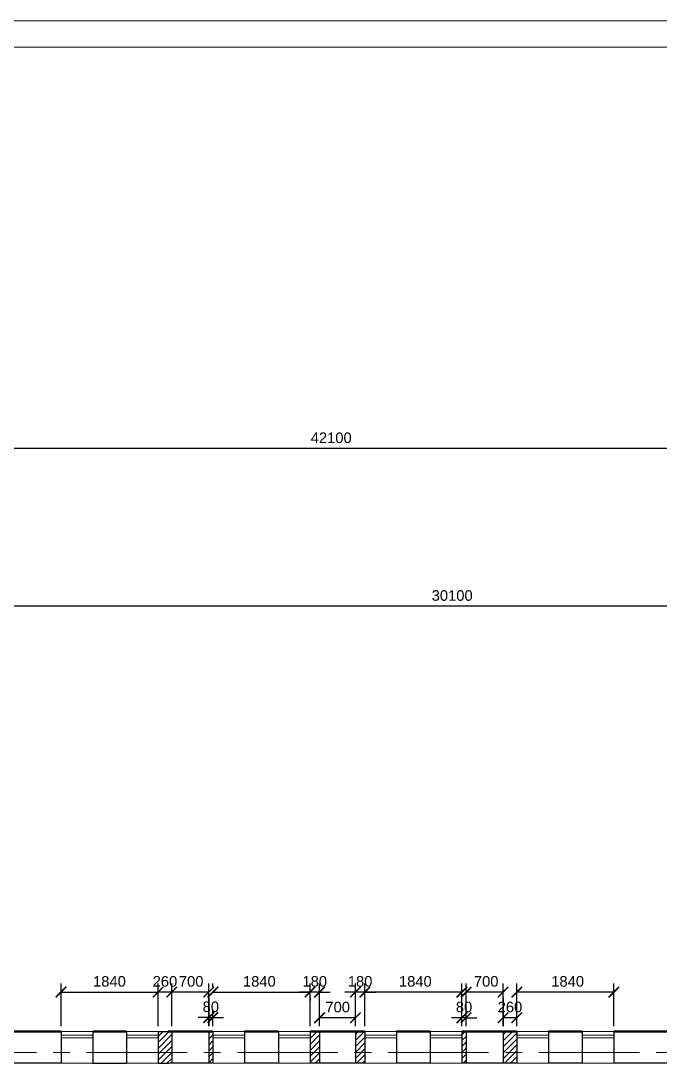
# Model space of a CAD drawing. Header units: millimetres. Extents: x -273 to 3634, y 3015 to 4572.
# Drawn here: x 3086.4 to 3207.6, y 4005.7 to 4203.3 of the extents above; entities that cross this region are included whole.
import ezdxf

# ---------------------------------------------------------------- set-up
doc = ezdxf.new("R2010")
doc.units = ezdxf.units.MM
doc.linetypes.add('CENTER2', pattern=[28.575, 19.05, -3.175, 3.175, -3.175])
doc.layers.add('@', color=250, linetype='Continuous', lineweight=60)
doc.styles.get("Standard").update_dxf_attribs({"font": 'arial.ttf', "height": 2})
doc.dimstyles.new('ISO-25', dxfattribs={"dimtxt": 2, "dimasz": 2, "dimexe": 1.6, "dimexo": 1, "dimgap": 1, "dimtad": 1, "dimdsep": 46, "dimtxsty": 'Standard', "dimblk": 'ARCHTICK', "dimcen": 2, "dimadec": 0, "dimazin": 0, "dimtfac": 1, "dimtmove": 0, "dimatfit": 3, "dimfxl": 1, "dimarcsym": 0})

# ---------------------------------------------------------------- blocks, each defined once
blk = doc.blocks.new('_ArchTick')
at = {"color": 0, "linetype": 'ByBlock', "lineweight": 15, "const_width": 0.15}
blk.add_lwpolyline([(-0.5, -0.5), (0.5, 0.5)], dxfattribs=at)
blk = doc.blocks.new('*D769')
at = {"layer": '@', "color": 0, "lineweight": -2, "transparency": 16777216}
for p, q in [((3094.03, 4012.68), (3094.03, 4020.75)), ((3112.43, 4012.68), (3112.43, 4020.75)), ((3094.03, 4019.15), (3112.43, 4019.15))]:
    blk.add_line(p, q, dxfattribs=at)
at = {"layer": 'Defpoints', "color": 0, "lineweight": 15, "transparency": 16777216}
for p in [(3112.43, 4019.15), (3094.03, 4011.68), (3112.43, 4011.68)]:
    blk.add_point(p, dxfattribs=at)
at = {"layer": '@', "color": 0, "lineweight": -2, "transparency": 16777216, "xscale": 2, "yscale": 2, "zscale": 2, "rotation": 180}
blk.add_blockref('_ArchTick', (3094.03, 4019.15), dxfattribs=at)
at = {"layer": '@', "color": 0, "lineweight": -2, "transparency": 16777216, "xscale": 2, "yscale": 2, "zscale": 2}
blk.add_blockref('_ArchTick', (3112.43, 4019.15), dxfattribs=at)
at = {"layer": '@', "color": 0, "lineweight": 15, "transparency": 16777216, "insert": (3103.21, 4021.17), "char_height": 2, "attachment_point": 5}
blk.add_mtext('1840', dxfattribs=at)
blk = doc.blocks.new('*D642')
at = {"layer": '@', "color": 0, "lineweight": -2, "transparency": 16777216}
for p, q in [((2935.43, 4094.91), (2935.43, 4123.82)), ((3356.43, 4114.67), (3356.43, 4123.82)), ((3356.43, 4122.22), (2935.43, 4122.22))]:
    blk.add_line(p, q, dxfattribs=at)
at = {"layer": 'Defpoints', "color": 0, "lineweight": 15, "transparency": 16777216}
for p in [(2935.43, 4122.22), (3356.43, 4113.67), (2935.43, 4093.91)]:
    blk.add_point(p, dxfattribs=at)
at = {"layer": '@', "color": 0, "lineweight": -2, "transparency": 16777216, "xscale": 2, "yscale": 2, "zscale": 2, "rotation": 180}
blk.add_blockref('_ArchTick', (2935.43, 4122.22), dxfattribs=at)
at = {"layer": '@', "color": 0, "lineweight": -2, "transparency": 16777216, "xscale": 2, "yscale": 2, "zscale": 2}
blk.add_blockref('_ArchTick', (3356.43, 4122.22), dxfattribs=at)
at = {"layer": '@', "color": 0, "lineweight": 15, "transparency": 16777216, "insert": (3145.25, 4124.24), "char_height": 2, "attachment_point": 5}
blk.add_mtext('42100', dxfattribs=at)
blk = doc.blocks.new('*D643')
at = {"layer": '@', "color": 0, "lineweight": -2, "transparency": 16777216}
for p, q in [((2995.43, 4093.31), (2995.43, 4093.91)), ((3296.43, 4091.42), (3296.43, 4093.91)), ((3296.43, 4092.31), (2995.43, 4092.31))]:
    blk.add_line(p, q, dxfattribs=at)
at = {"layer": 'Defpoints', "color": 0, "lineweight": 15, "transparency": 16777216}
for p in [(2995.43, 4092.31), (2995.43, 4092.31), (3296.43, 4090.42)]:
    blk.add_point(p, dxfattribs=at)
at = {"layer": '@', "color": 0, "lineweight": -2, "transparency": 16777216, "xscale": 2, "yscale": 2, "zscale": 2, "rotation": 180}
blk.add_blockref('_ArchTick', (2995.43, 4092.31), dxfattribs=at)
at = {"layer": '@', "color": 0, "lineweight": -2, "transparency": 16777216, "xscale": 2, "yscale": 2, "zscale": 2}
blk.add_blockref('_ArchTick', (3296.43, 4092.31), dxfattribs=at)
at = {"layer": '@', "color": 0, "lineweight": 15, "transparency": 16777216, "insert": (3168.18, 4094.33), "char_height": 2, "attachment_point": 5}
blk.add_mtext('30100', dxfattribs=at)
blk = doc.blocks.new('*D852')
at = {"layer": '@', "color": 0, "lineweight": -2, "transparency": 16777216}
for p, q in [((3180.43, 4012.68), (3180.43, 4020.75)), ((3198.83, 4012.68), (3198.83, 4020.75)), ((3198.83, 4019.15), (3180.43, 4019.15))]:
    blk.add_line(p, q, dxfattribs=at)
at = {"layer": 'Defpoints', "color": 0, "lineweight": 15, "transparency": 16777216}
for p in [(3180.43, 4019.15), (3180.43, 4011.68), (3198.83, 4011.68)]:
    blk.add_point(p, dxfattribs=at)
at = {"layer": '@', "color": 0, "lineweight": -2, "transparency": 16777216, "xscale": 2, "yscale": 2, "zscale": 2, "rotation": 180}
blk.add_blockref('_ArchTick', (3180.43, 4019.15), dxfattribs=at)
at = {"layer": '@', "color": 0, "lineweight": -2, "transparency": 16777216, "xscale": 2, "yscale": 2, "zscale": 2}
blk.add_blockref('_ArchTick', (3198.83, 4019.15), dxfattribs=at)
at = {"layer": '@', "color": 0, "lineweight": 15, "transparency": 16777216, "insert": (3190.07, 4021.17), "char_height": 2, "attachment_point": 5}
blk.add_mtext('1840', dxfattribs=at)
blk = doc.blocks.new('*D853')
at = {"layer": '@', "color": 0, "lineweight": -2, "transparency": 16777216}
for p, q in [((3170.83, 4012.68), (3170.83, 4020.75)), ((3177.83, 4012.68), (3177.83, 4020.75)), ((3177.83, 4019.15), (3170.83, 4019.15))]:
    blk.add_line(p, q, dxfattribs=at)
at = {"layer": 'Defpoints', "color": 0, "lineweight": 15, "transparency": 16777216}
for p in [(3170.83, 4019.15), (3170.83, 4011.68), (3177.83, 4011.68)]:
    blk.add_point(p, dxfattribs=at)
at = {"layer": '@', "color": 0, "lineweight": -2, "transparency": 16777216, "xscale": 2, "yscale": 2, "zscale": 2, "rotation": 180}
blk.add_blockref('_ArchTick', (3170.83, 4019.15), dxfattribs=at)
at = {"layer": '@', "color": 0, "lineweight": -2, "transparency": 16777216, "xscale": 2, "yscale": 2, "zscale": 2}
blk.add_blockref('_ArchTick', (3177.83, 4019.15), dxfattribs=at)
at = {"layer": '@', "color": 0, "lineweight": 15, "transparency": 16777216, "insert": (3174.62, 4021.17), "char_height": 2, "attachment_point": 5}
blk.add_mtext('700', dxfattribs=at)
blk = doc.blocks.new('*D854')
at = {"layer": '@', "color": 0, "lineweight": -2, "transparency": 16777216}
for p, q in [((3151.63, 4020.15), (3151.63, 4020.75)), ((3170.03, 4012.68), (3170.03, 4020.75)), ((3170.03, 4019.15), (3151.63, 4019.15))]:
    blk.add_line(p, q, dxfattribs=at)
at = {"layer": 'Defpoints', "color": 0, "lineweight": 15, "transparency": 16777216}
for p in [(3151.63, 4019.15), (3151.63, 4019.15), (3170.03, 4011.68)]:
    blk.add_point(p, dxfattribs=at)
at = {"layer": '@', "color": 0, "lineweight": -2, "transparency": 16777216, "xscale": 2, "yscale": 2, "zscale": 2, "rotation": 180}
blk.add_blockref('_ArchTick', (3151.63, 4019.15), dxfattribs=at)
at = {"layer": '@', "color": 0, "lineweight": -2, "transparency": 16777216, "xscale": 2, "yscale": 2, "zscale": 2}
blk.add_blockref('_ArchTick', (3170.03, 4019.15), dxfattribs=at)
at = {"layer": '@', "color": 0, "lineweight": 15, "transparency": 16777216, "insert": (3161.2, 4021.17), "char_height": 2, "attachment_point": 5}
blk.add_mtext('1840', dxfattribs=at)
blk = doc.blocks.new('*D855')
at = {"layer": '@', "color": 0, "lineweight": -2, "transparency": 16777216}
for p, q in [((3149.83, 4012.68), (3149.83, 4020.75)), ((3151.63, 4012.68), (3151.63, 4020.75)), ((3149.83, 4019.15), (3147.83, 4019.15)), ((3151.63, 4019.15), (3149.83, 4019.15)), ((3151.63, 4019.15), (3153.63, 4019.15))]:
    blk.add_line(p, q, dxfattribs=at)
at = {"layer": 'Defpoints', "color": 0, "lineweight": 15, "transparency": 16777216}
for p in [(3149.83, 4019.15), (3149.83, 4011.68), (3151.63, 4011.68)]:
    blk.add_point(p, dxfattribs=at)
at = {"layer": '@', "color": 0, "lineweight": -2, "transparency": 16777216, "xscale": 2, "yscale": 2, "zscale": 2}
blk.add_blockref('_ArchTick', (3149.83, 4019.15), dxfattribs=at)
at = {"layer": '@', "color": 0, "lineweight": -2, "transparency": 16777216, "xscale": 2, "yscale": 2, "zscale": 2, "rotation": 180}
blk.add_blockref('_ArchTick', (3151.63, 4019.15), dxfattribs=at)
at = {"layer": '@', "color": 0, "lineweight": 15, "transparency": 16777216, "insert": (3150.73, 4021.17), "char_height": 2, "attachment_point": 5}
blk.add_mtext('180', dxfattribs=at)
blk = doc.blocks.new('*D856')
at = {"layer": '@', "color": 0, "lineweight": -2, "transparency": 16777216}
for p, q in [((3143.03, 4012.68), (3143.03, 4020.75)), ((3141.23, 4019.15), (3139.23, 4019.15)), ((3143.03, 4019.15), (3141.23, 4019.15)), ((3141.23, 4018.15), (3141.23, 4017.55)), ((3143.03, 4019.15), (3145.03, 4019.15))]:
    blk.add_line(p, q, dxfattribs=at)
at = {"layer": 'Defpoints', "color": 0, "lineweight": 15, "transparency": 16777216}
for p in [(3141.23, 4019.15), (3141.23, 4019.15), (3143.03, 4011.68)]:
    blk.add_point(p, dxfattribs=at)
at = {"layer": '@', "color": 0, "lineweight": -2, "transparency": 16777216, "xscale": 2, "yscale": 2, "zscale": 2}
blk.add_blockref('_ArchTick', (3141.23, 4019.15), dxfattribs=at)
at = {"layer": '@', "color": 0, "lineweight": -2, "transparency": 16777216, "xscale": 2, "yscale": 2, "zscale": 2, "rotation": 180}
blk.add_blockref('_ArchTick', (3143.03, 4019.15), dxfattribs=at)
at = {"layer": '@', "color": 0, "lineweight": 15, "transparency": 16777216, "insert": (3142.13, 4021.17), "char_height": 2, "attachment_point": 5}
blk.add_mtext('180', dxfattribs=at)
blk = doc.blocks.new('*D857')
at = {"layer": '@', "color": 0, "lineweight": -2, "transparency": 16777216}
for p, q in [((3122.83, 4020.15), (3122.83, 4020.75)), ((3141.23, 4012.68), (3141.23, 4020.75)), ((3122.83, 4019.15), (3141.23, 4019.15))]:
    blk.add_line(p, q, dxfattribs=at)
at = {"layer": 'Defpoints', "color": 0, "lineweight": 15, "transparency": 16777216}
for p in [(3122.83, 4019.15), (3141.23, 4019.15), (3141.23, 4011.68)]:
    blk.add_point(p, dxfattribs=at)
at = {"layer": '@', "color": 0, "lineweight": -2, "transparency": 16777216, "xscale": 2, "yscale": 2, "zscale": 2, "rotation": 180}
blk.add_blockref('_ArchTick', (3122.83, 4019.15), dxfattribs=at)
at = {"layer": '@', "color": 0, "lineweight": -2, "transparency": 16777216, "xscale": 2, "yscale": 2, "zscale": 2}
blk.add_blockref('_ArchTick', (3141.23, 4019.15), dxfattribs=at)
at = {"layer": '@', "color": 0, "lineweight": 15, "transparency": 16777216, "insert": (3131.63, 4021.17), "char_height": 2, "attachment_point": 5}
blk.add_mtext('1840', dxfattribs=at)
blk = doc.blocks.new('*D858')
at = {"layer": '@', "color": 0, "lineweight": -2, "transparency": 16777216}
for p, q in [((3115.03, 4020.15), (3115.03, 4020.75)), ((3122.03, 4012.68), (3122.03, 4020.75)), ((3122.03, 4019.15), (3115.03, 4019.15))]:
    blk.add_line(p, q, dxfattribs=at)
at = {"layer": 'Defpoints', "color": 0, "lineweight": 15, "transparency": 16777216}
for p in [(3115.03, 4019.15), (3115.03, 4019.15), (3122.03, 4011.68)]:
    blk.add_point(p, dxfattribs=at)
at = {"layer": '@', "color": 0, "lineweight": -2, "transparency": 16777216, "xscale": 2, "yscale": 2, "zscale": 2, "rotation": 180}
blk.add_blockref('_ArchTick', (3115.03, 4019.15), dxfattribs=at)
at = {"layer": '@', "color": 0, "lineweight": -2, "transparency": 16777216, "xscale": 2, "yscale": 2, "zscale": 2}
blk.add_blockref('_ArchTick', (3122.03, 4019.15), dxfattribs=at)
at = {"layer": '@', "color": 0, "lineweight": 15, "transparency": 16777216, "insert": (3118.7, 4021.17), "char_height": 2, "attachment_point": 5}
blk.add_mtext('700', dxfattribs=at)
blk = doc.blocks.new('*D859')
at = {"layer": '@', "color": 0, "lineweight": -2, "transparency": 16777216}
for p, q in [((3112.43, 4020.15), (3112.43, 4020.75)), ((3115.03, 4012.68), (3115.03, 4020.75)), ((3115.03, 4019.15), (3112.43, 4019.15))]:
    blk.add_line(p, q, dxfattribs=at)
at = {"layer": 'Defpoints', "color": 0, "lineweight": 15, "transparency": 16777216}
for p in [(3112.43, 4019.15), (3112.43, 4019.15), (3115.03, 4011.68)]:
    blk.add_point(p, dxfattribs=at)
at = {"layer": '@', "color": 0, "lineweight": -2, "transparency": 16777216, "xscale": 2, "yscale": 2, "zscale": 2, "rotation": 180}
blk.add_blockref('_ArchTick', (3112.43, 4019.15), dxfattribs=at)
at = {"layer": '@', "color": 0, "lineweight": -2, "transparency": 16777216, "xscale": 2, "yscale": 2, "zscale": 2}
blk.add_blockref('_ArchTick', (3115.03, 4019.15), dxfattribs=at)
at = {"layer": '@', "color": 0, "lineweight": 15, "transparency": 16777216, "insert": (3113.73, 4021.17), "char_height": 2, "attachment_point": 5}
blk.add_mtext('260', dxfattribs=at)
blk = doc.blocks.new('*D860')
at = {"layer": '@', "color": 0, "lineweight": -2, "transparency": 16777216}
for p, q in [((3122.03, 4018.15), (3122.03, 4012.73)), ((3122.83, 4012.68), (3122.83, 4015.93)), ((3122.03, 4014.33), (3120.03, 4014.33)), ((3122.03, 4014.33), (3122.83, 4014.33)), ((3122.83, 4014.33), (3124.83, 4014.33))]:
    blk.add_line(p, q, dxfattribs=at)
at = {"layer": 'Defpoints', "color": 0, "lineweight": 15, "transparency": 16777216}
for p in [(3122.03, 4019.15), (3122.83, 4014.33), (3122.83, 4011.68)]:
    blk.add_point(p, dxfattribs=at)
at = {"layer": '@', "color": 0, "lineweight": -2, "transparency": 16777216, "xscale": 2, "yscale": 2, "zscale": 2}
blk.add_blockref('_ArchTick', (3122.03, 4014.33), dxfattribs=at)
at = {"layer": '@', "color": 0, "lineweight": -2, "transparency": 16777216, "xscale": 2, "yscale": 2, "zscale": 2, "rotation": 180}
blk.add_blockref('_ArchTick', (3122.83, 4014.33), dxfattribs=at)
at = {"layer": '@', "color": 0, "lineweight": 15, "transparency": 16777216, "insert": (3122.43, 4016.35), "char_height": 2, "attachment_point": 5}
blk.add_mtext('80', dxfattribs=at)
blk = doc.blocks.new('*D861')
at = {"layer": '@', "color": 0, "lineweight": -2, "transparency": 16777216}
for p, q in [((3143.03, 4012.68), (3143.03, 4015.88)), ((3149.83, 4012.68), (3149.83, 4015.88)), ((3149.83, 4014.28), (3143.03, 4014.28))]:
    blk.add_line(p, q, dxfattribs=at)
at = {"layer": 'Defpoints', "color": 0, "lineweight": 15, "transparency": 16777216}
for p in [(3143.03, 4014.28), (3143.03, 4011.68), (3149.83, 4011.68)]:
    blk.add_point(p, dxfattribs=at)
at = {"layer": '@', "color": 0, "lineweight": -2, "transparency": 16777216, "xscale": 2, "yscale": 2, "zscale": 2, "rotation": 180}
blk.add_blockref('_ArchTick', (3143.03, 4014.28), dxfattribs=at)
at = {"layer": '@', "color": 0, "lineweight": -2, "transparency": 16777216, "xscale": 2, "yscale": 2, "zscale": 2}
blk.add_blockref('_ArchTick', (3149.83, 4014.28), dxfattribs=at)
at = {"layer": '@', "color": 0, "lineweight": 15, "transparency": 16777216, "insert": (3146.48, 4016.3), "char_height": 2, "attachment_point": 5}
blk.add_mtext('700', dxfattribs=at)
blk = doc.blocks.new('*D862')
at = {"layer": '@', "color": 0, "lineweight": -2, "transparency": 16777216}
for p, q in [((3177.83, 4018.15), (3177.83, 4012.69)), ((3180.43, 4012.68), (3180.43, 4015.89)), ((3180.43, 4014.29), (3177.83, 4014.29))]:
    blk.add_line(p, q, dxfattribs=at)
at = {"layer": 'Defpoints', "color": 0, "lineweight": 15, "transparency": 16777216}
for p in [(3177.83, 4019.15), (3177.83, 4014.29), (3180.43, 4011.68)]:
    blk.add_point(p, dxfattribs=at)
at = {"layer": '@', "color": 0, "lineweight": -2, "transparency": 16777216, "xscale": 2, "yscale": 2, "zscale": 2, "rotation": 180}
blk.add_blockref('_ArchTick', (3177.83, 4014.29), dxfattribs=at)
at = {"layer": '@', "color": 0, "lineweight": -2, "transparency": 16777216, "xscale": 2, "yscale": 2, "zscale": 2}
blk.add_blockref('_ArchTick', (3180.43, 4014.29), dxfattribs=at)
at = {"layer": '@', "color": 0, "lineweight": 15, "transparency": 16777216, "insert": (3179.13, 4016.31), "char_height": 2, "attachment_point": 5}
blk.add_mtext('260', dxfattribs=at)
blk = doc.blocks.new('*D863')
at = {"layer": '@', "color": 0, "lineweight": -2, "transparency": 16777216}
for p, q in [((3170.03, 4012.68), (3170.03, 4015.89)), ((3170.83, 4012.68), (3170.83, 4015.89)), ((3170.03, 4014.29), (3168.03, 4014.29)), ((3170.83, 4014.29), (3170.03, 4014.29)), ((3170.83, 4014.29), (3172.83, 4014.29))]:
    blk.add_line(p, q, dxfattribs=at)
at = {"layer": 'Defpoints', "color": 0, "lineweight": 15, "transparency": 16777216}
for p in [(3170.03, 4014.29), (3170.03, 4011.68), (3170.83, 4011.68)]:
    blk.add_point(p, dxfattribs=at)
at = {"layer": '@', "color": 0, "lineweight": -2, "transparency": 16777216, "xscale": 2, "yscale": 2, "zscale": 2}
blk.add_blockref('_ArchTick', (3170.03, 4014.29), dxfattribs=at)
at = {"layer": '@', "color": 0, "lineweight": -2, "transparency": 16777216, "xscale": 2, "yscale": 2, "zscale": 2, "rotation": 180}
blk.add_blockref('_ArchTick', (3170.83, 4014.29), dxfattribs=at)
at = {"layer": '@', "color": 0, "lineweight": 15, "transparency": 16777216, "insert": (3170.43, 4016.31), "char_height": 2, "attachment_point": 5}
blk.add_mtext('80', dxfattribs=at)

msp = doc.modelspace()

# ---------------------------------------------------------------- hatches: boundary and pattern name
at = {"layer": '@', "lineweight": 15}
h = msp.add_hatch(dxfattribs=at)
h.set_pattern_fill('LINE', color=0, scale=0.25, angle=45, style=0)
h.set_pattern_definition([(45, (807.4474, 2644.173), (-0.561266, 0.561266), [])])
h.paths.add_polyline_path([(3115.034, 4011.676), (3114.355, 4011.676), (3112.434, 4011.676), (3112.434, 4007.676), (3115.034, 4007.676)])
h.paths.add_polyline_path([(3115.034, 4007.676), (3112.434, 4007.676), (3112.434, 4005.676), (3114.355, 4005.676), (3115.034, 4005.676)])
h.paths.add_polyline_path([(3122.834, 4011.676), (3122.034, 4011.676), (3122.034, 4007.676), (3122.834, 4007.676)])
h.paths.add_polyline_path([(3122.834, 4007.676), (3122.034, 4007.676), (3122.034, 4005.676), (3122.834, 4005.676)])
h.paths.add_polyline_path([(3143.034, 4011.676), (3141.234, 4011.676), (3141.234, 4007.676), (3143.034, 4007.676)])
h.paths.add_polyline_path([(3143.034, 4007.676), (3141.234, 4007.676), (3141.234, 4005.676), (3143.034, 4005.676)])
h.paths.add_polyline_path([(3151.634, 4011.676), (3149.834, 4011.676), (3149.834, 4007.676), (3151.634, 4007.676)])
h.paths.add_polyline_path([(3151.634, 4007.676), (3149.834, 4007.676), (3149.834, 4005.676), (3151.634, 4005.676)])
h.paths.add_polyline_path([(3170.834, 4011.676), (3170.034, 4011.676), (3170.034, 4007.676), (3170.834, 4007.676)])
h.paths.add_polyline_path([(3170.834, 4007.676), (3170.034, 4007.676), (3170.034, 4005.676), (3170.834, 4005.676)])
h.paths.add_polyline_path([(3180.434, 4011.676), (3177.834, 4011.676), (3177.834, 4007.676), (3180.434, 4007.676)])
h.paths.add_polyline_path([(3180.434, 4007.676), (3177.834, 4007.676), (3177.834, 4005.676), (3180.434, 4005.676)])

# ---------------------------------------------------------------- linework, layer by layer
at = {"color": 7, "lineweight": 15}
for p, q in [((2792.716, 4203.3), (3633.716, 4203.3)), ((3628.716, 4198.3), (2812.716, 4198.3))]:
    msp.add_line(p, q, dxfattribs=at)
at = {"layer": '@', "color": 0, "lineweight": 50}
for p, q in [((3083.63, 4011.676), (3094.034, 4011.676)), ((3100.034, 4011.676), (3106.434, 4011.676)), ((3114.355, 4011.676), (3122.834, 4011.676)), ((3128.834, 4011.676), (3135.234, 4011.676)), ((3141.234, 4011.676), (3151.634, 4011.676)), ((3157.634, 4011.676), (3164.034, 4011.676)), ((3170.034, 4011.676), (3180.434, 4011.676)), ((3186.434, 4011.676), (3192.834, 4011.676)), ((3198.834, 4011.676), (3216.434, 4011.676))]:
    msp.add_line(p, q, dxfattribs=at)
at = {"layer": '@', "color": 0, "lineweight": 15}
for p, q in [((3090.53, 4011.676), (3094.034, 4011.676)), ((3094.034, 4011.676), (3100.034, 4011.676)), ((3100.034, 4010.976), (3094.034, 4010.976)), ((3100.034, 4010.476), (3094.034, 4010.476)), ((3106.434, 4011.676), (3112.434, 4011.676)), ((3112.434, 4010.976), (3106.434, 4010.976)), ((3112.434, 4010.476), (3106.434, 4010.476)), ((3122.834, 4011.676), (3128.834, 4011.676)), ((3128.834, 4010.976), (3122.834, 4010.976)), ((3128.834, 4010.476), (3122.834, 4010.476)), ((3135.234, 4011.676), (3141.234, 4011.676)), ((3141.234, 4010.976), (3135.234, 4010.976)), ((3141.234, 4010.476), (3135.234, 4010.476)), ((3151.634, 4011.676), (3157.634, 4011.676)), ((3157.634, 4010.976), (3151.634, 4010.976)), ((3157.634, 4010.476), (3151.634, 4010.476)), ((3164.034, 4011.676), (3170.034, 4011.676)), ((3170.034, 4010.976), (3164.034, 4010.976)), ((3170.034, 4010.476), (3164.034, 4010.476)), ((3180.434, 4011.676), (3186.434, 4011.676)), ((3186.434, 4010.976), (3180.434, 4010.976)), ((3186.434, 4010.476), (3180.434, 4010.476)), ((3192.834, 4011.676), (3198.834, 4011.676)), ((3198.834, 4010.976), (3192.834, 4010.976)), ((3198.834, 4010.476), (3192.834, 4010.476)), ((3094.034, 4005.676), (3100.034, 4005.676)), ((3106.434, 4005.676), (3112.434, 4005.676)), ((3122.834, 4005.676), (3128.834, 4005.676)), ((3135.234, 4005.676), (3141.234, 4005.676)), ((3151.634, 4005.676), (3157.634, 4005.676)), ((3164.034, 4005.676), (3170.034, 4005.676)), ((3180.434, 4005.676), (3186.434, 4005.676)), ((3192.834, 4005.676), (3198.834, 4005.676))]:
    msp.add_line(p, q, dxfattribs=at)
at = {"layer": '@', "color": 0, "lineweight": 30}
for p, q in [((3094.034, 4011.676), (3094.034, 4005.676)), ((3100.034, 4011.676), (3100.034, 4005.676)), ((3106.434, 4011.676), (3106.434, 4005.676)), ((3112.434, 4011.676), (3114.355, 4011.676)), ((3112.434, 4011.676), (3112.434, 4005.676)), ((3115.034, 4011.676), (3115.034, 4005.676)), ((3122.034, 4011.676), (3122.034, 4005.676)), ((3122.834, 4011.676), (3122.834, 4005.676)), ((3128.834, 4011.676), (3128.834, 4005.676)), ((3135.234, 4011.676), (3135.234, 4005.676)), ((3141.234, 4011.676), (3141.234, 4005.676)), ((3143.034, 4011.676), (3143.034, 4005.676)), ((3149.834, 4011.676), (3149.834, 4005.676)), ((3151.634, 4011.676), (3151.634, 4005.676)), ((3157.634, 4011.676), (3157.634, 4005.676)), ((3164.034, 4011.676), (3164.034, 4005.676)), ((3170.034, 4011.676), (3170.034, 4005.676)), ((3170.834, 4011.676), (3170.834, 4005.676)), ((3177.834, 4011.676), (3177.834, 4005.676)), ((3180.434, 4011.676), (3180.434, 4005.676)), ((3186.434, 4011.676), (3186.434, 4005.676)), ((3192.834, 4011.676), (3192.834, 4005.676)), ((3198.834, 4011.676), (3198.834, 4005.676)), ((3094.034, 4005.676), (3083.63, 4005.676)), ((3100.034, 4005.676), (3106.434, 4005.676)), ((3112.434, 4005.676), (3114.355, 4005.676)), ((3122.834, 4005.676), (3114.355, 4005.676)), ((3135.234, 4005.676), (3128.834, 4005.676)), ((3151.634, 4005.676), (3141.234, 4005.676)), ((3164.034, 4005.676), (3157.634, 4005.676)), ((3180.434, 4005.676), (3170.034, 4005.676)), ((3192.834, 4005.676), (3186.434, 4005.676)), ((3216.434, 4005.676), (3198.834, 4005.676))]:
    msp.add_line(p, q, dxfattribs=at)
at = {"layer": '@', "color": 0, "linetype": 'CENTER2', "lineweight": 15}
msp.add_line((2927.438, 4007.676), (3313.173, 4007.676), dxfattribs=at)

# ---------------------------------------------------------------- dimensions: what is measured, and where the dimension line sits
at = {"layer": '@', "color": 0, "lineweight": 15}
for base, p1, p2, text, picture, middle in [((2935.429, 4122.219), (3356.429, 4113.666), (2935.429, 4093.906), '42100', '*D642', (3145.248, 4122.219)), ((2995.429, 4092.306), (3296.429, 4090.416), (2995.429, 4092.306), '30100', '*D643', (3168.18, 4092.306)), ((3112.434, 4019.151), (3094.034, 4011.676), (3112.434, 4011.676), '1840', '*D769', (3103.207, 4019.151)), ((3112.434, 4019.151), (3115.034, 4011.676), (3112.434, 4019.151), '260', '*D859', (3113.734, 4019.151)), ((3115.034, 4019.151), (3122.034, 4011.676), (3115.034, 4019.151), '700', '*D858', (3118.698, 4019.151)), ((3141.234, 4019.151), (3122.834, 4019.151), (3141.234, 4011.676), '1840', '*D857', (3131.634, 4019.151)), ((3141.234, 4019.151), (3143.034, 4011.676), (3141.234, 4019.151), '180', '*D856', (3142.134, 4019.151)), ((3149.834, 4019.151), (3151.634, 4011.676), (3149.834, 4011.676), '180', '*D855', (3150.734, 4019.151)), ((3151.634, 4019.151), (3170.034, 4011.676), (3151.634, 4019.151), '1840', '*D854', (3161.203, 4019.151)), ((3170.834, 4019.151), (3177.834, 4011.676), (3170.834, 4011.676), '700', '*D853', (3174.62, 4019.151)), ((3180.434, 4019.151), (3198.834, 4011.676), (3180.434, 4011.676), '1840', '*D852', (3190.074, 4019.151)), ((3122.834, 4014.328), (3122.034, 4019.151), (3122.834, 4011.676), '80', '*D860', (3122.434, 4014.328)), ((3177.834, 4014.29), (3180.434, 4011.676), (3177.834, 4019.151), '260', '*D862', (3179.134, 4014.29)), ((3143.034, 4014.276), (3149.834, 4011.676), (3143.034, 4011.676), '700', '*D861', (3146.481, 4014.276)), ((3170.034, 4014.29), (3170.834, 4011.676), (3170.034, 4011.676), '80', '*D863', (3170.434, 4014.29))]:
    dim = msp.add_linear_dim(base=base, p1=p1, p2=p2, text=text, dimstyle='ISO-25', dxfattribs=at)
    dim.commit()
    dim.dimension.update_dxf_attribs({"geometry": picture, "text_midpoint": middle, "dimtype": 160})

doc.saveas('drawing.dxf')
